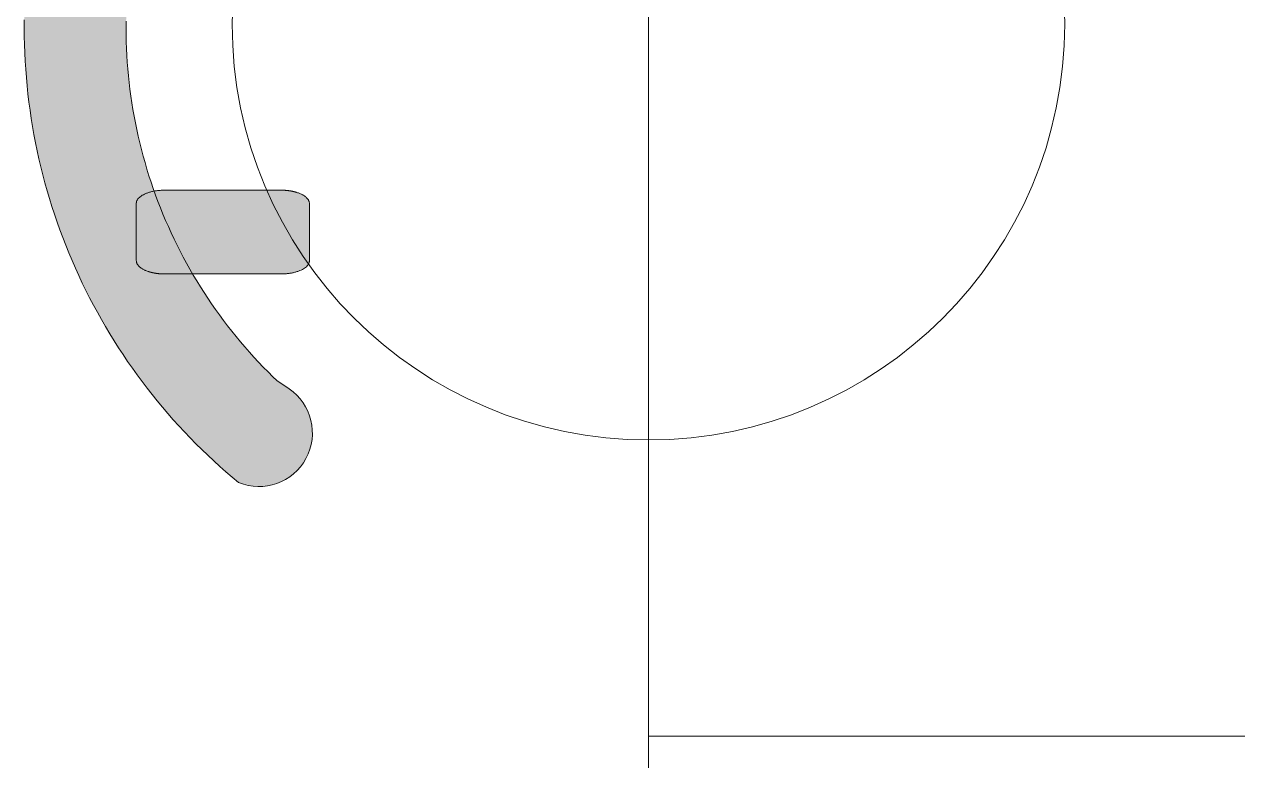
# Model space of a CAD drawing. Header units: metres. Extents: x 512 to 829, y -209 to 245.
# Drawn here: x 727.827 to 728.423, y -77.636 to -77.274 of the extents above; entities that cross this region are included whole.
import ezdxf

# ---------------------------------------------------------------- set-up
doc = ezdxf.new("R2010")
doc.units = ezdxf.units.M
doc.header["$LTSCALE"] = 0.508
doc.layers.add('None', color=7, linetype='Continuous', lineweight=5)

msp = doc.modelspace()

# ---------------------------------------------------------------- hatches: boundary and pattern name
at = {"layer": 'None', "linetype": 'Continuous', "lineweight": 0}
h = msp.add_hatch(color=253, dxfattribs=at)
edge = h.paths.add_edge_path()
edge.add_arc((727.9419054133961, -77.47534164447688), 0.02631001257013202, -28.282391944945175, 55.65827263727158, ccw=False)
edge.add_arc((727.9419085918869, -77.47533966042738), 0.02630815379662708, -112.23924688093479, -28.289477050022413, ccw=False)
edge.add_line((727.9319516158067, -77.49969079147968), (727.9288466158067, -77.49708979147968))
edge.add_line((727.9288466158067, -77.49708979147965), (727.9257776158067, -77.49444579147965))
edge.add_line((727.9257776158066, -77.49444579147973), (727.9227486158067, -77.49176079147973))
edge.add_line((727.9227486158067, -77.49176079147969), (727.9197626158067, -77.48903879147969))
edge.add_line((727.9197626158067, -77.48903879147963), (727.9168056158067, -77.48626879147963))
edge.add_line((727.9168056158067, -77.48626879147969), (727.9138886158066, -77.48345579147968))
edge.add_line((727.9138886158066, -77.48345579147974), (727.9110166158066, -77.48060879147974))
edge.add_line((727.9110166158067, -77.48060879147965), (727.9081796158067, -77.47771679147965))
edge.add_line((727.9081796158067, -77.47771679147968), (727.9053866158067, -77.47478779147968))
edge.add_line((727.9053866158067, -77.47478779147968), (727.9026386158067, -77.47182579147969))
edge.add_line((727.9026386158067, -77.47182579147966), (727.8999246158068, -77.46881679147965))
edge.add_line((727.8999246158066, -77.46881679147964), (727.8972526158067, -77.46576879147965))
edge.add_line((727.8972526158067, -77.46576879147972), (727.8946296158067, -77.46269279147972))
edge.add_line((727.8946296158067, -77.46269279147964), (727.8920476158067, -77.45957579147964))
edge.add_line((727.8920476158066, -77.45957579147966), (727.8895066158067, -77.45642079147967))
edge.add_line((727.8895066158067, -77.45642079147967), (727.8870096158067, -77.45322879147966))
edge.add_line((727.8870096158066, -77.45322879147966), (727.8845646158067, -77.45001179147967))
edge.add_line((727.8845646158067, -77.45001179147971), (727.8821586158067, -77.44675479147969))
edge.add_line((727.8821586158067, -77.44675479147963), (727.8797976158068, -77.44346079147964))
edge.add_line((727.8797976158066, -77.44346079147965), (727.8774826158067, -77.44013579147966))
edge.add_line((727.8774826158067, -77.44013579147975), (727.8752176158067, -77.43677979147975))
edge.add_line((727.8752176158067, -77.4367797914797), (727.8730006158067, -77.4333967914797))
edge.add_line((727.8730006158066, -77.43339679147971), (727.8708296158067, -77.42998079147972))
edge.add_line((727.8708296158067, -77.4299807914797), (727.8687086158067, -77.42653979147968))
edge.add_line((727.8687086158067, -77.42653979147974), (727.8666296158067, -77.42305679147975))
edge.add_line((727.8666296158067, -77.42305679147967), (727.8646056158067, -77.41955479147965))
edge.add_line((727.8646056158067, -77.41955479147964), (727.8626266158067, -77.41602079147964))
edge.add_line((727.8626266158067, -77.4160207914797), (727.8606976158067, -77.4124547914797))
edge.add_line((727.8606976158067, -77.41245479147972), (727.8588236158066, -77.40887479147972))
edge.add_line((727.8588236158067, -77.40887479147966), (727.8569986158068, -77.40526679147965))
edge.add_line((727.8569986158067, -77.40526679147968), (727.8552196158066, -77.40162479147969))
edge.add_line((727.8552196158066, -77.40162479147966), (727.8534936158067, -77.39795979147965))
edge.add_line((727.8534936158067, -77.3979597914797), (727.8518196158067, -77.39427579147971))
edge.add_line((727.8518196158067, -77.39427579147969), (727.8501996158067, -77.39056979147968))
edge.add_line((727.8501996158067, -77.39056979147972), (727.8486296158067, -77.38684179147972))
edge.add_line((727.8486296158067, -77.3868417914797), (727.8471076158066, -77.3830797914797))
edge.add_line((727.8471076158066, -77.38307979147964), (727.8456426158067, -77.37930479147963))
edge.add_line((727.8456426158067, -77.37930479147974), (727.8442316158067, -77.37551579147973))
edge.add_line((727.8442316158066, -77.37551579147964), (727.8428706158066, -77.37169879147964))
edge.add_line((727.8428706158066, -77.37169879147973), (727.8415636158066, -77.36786479147972))
edge.add_line((727.8415636158066, -77.36786479147963), (727.8403146158066, -77.36402179147964))
edge.add_line((727.8403146158066, -77.36402179147967), (727.8391136158066, -77.36015079147967))
edge.add_line((727.8391136158067, -77.36015079147967), (727.8379706158067, -77.35626679147967))
edge.add_line((727.8379706158066, -77.3562667914797), (727.8368806158066, -77.3523707914797))
edge.add_line((727.8368806158066, -77.35237079147964), (727.8358446158066, -77.34845179147963))
edge.add_line((727.8358446158066, -77.34845179147965), (727.8348656158066, -77.34453079147966))
edge.add_line((727.8348656158066, -77.34453079147966), (727.8339406158066, -77.34059179147964))
edge.add_line((727.8339406158067, -77.34059179147971), (727.8330686158067, -77.33663279147973))
edge.add_line((727.8330686158067, -77.3366327914797), (727.8322556158067, -77.33267379147969))
edge.add_line((727.8322556158067, -77.33267379147969), (727.8314956158067, -77.32869779147968))
edge.add_line((727.8314956158067, -77.32869779147973), (727.8307906158067, -77.32470379147973))
edge.add_line((727.8307906158067, -77.32470379147969), (727.8301436158067, -77.3207117914797))
edge.add_line((727.8301436158067, -77.32071179147965), (727.8295506158067, -77.31670479147965))
edge.add_line((727.8295506158066, -77.31670479147965), (727.8290156158066, -77.31269479147964))
edge.add_line((727.8290156158067, -77.31269479147966), (727.8285346158067, -77.30867079147967))
edge.add_line((727.8285346158067, -77.3086707914797), (727.8281116158067, -77.3046417914797))
edge.add_line((727.8281116158066, -77.30464179147964), (727.8277436158066, -77.30061279147964))
edge.add_line((727.8277436158066, -77.3006127914797), (727.8274336158066, -77.2965797914797))
edge.add_line((727.8274336158066, -77.29657979147964), (727.8271786158066, -77.29253479147962))
edge.add_line((727.8271786158067, -77.29253479147974), (727.8269816158067, -77.28848779147975))
edge.add_line((727.8269816158066, -77.28848779147972), (727.8268406158066, -77.28445379147972))
edge.add_line((727.8268406158066, -77.28445379147968), (727.8267546158066, -77.28040379147967))
edge.add_line((727.8267546158066, -77.28040379147967), (727.8267266158066, -77.27635279147968))
edge.add_line((727.8267266158067, -77.27635279147967), (727.8267546158067, -77.27230179147966))
edge.add_line((727.8267546158066, -77.27230179147966), (727.8268406158066, -77.26825279147965))
edge.add_line((727.8268406158066, -77.26825279147965), (727.8269816158066, -77.26421779147965))
edge.add_line((727.8269816158066, -77.26421779147972), (727.8271786158066, -77.26017079147974))
edge.add_line((727.8271786158067, -77.26017079147971), (727.8274336158067, -77.25612779147971))
edge.add_line((727.8274336158066, -77.25612779147968), (727.8277436158066, -77.25209279147968))
edge.add_line((727.8277436158066, -77.25209279147964), (727.8281116158066, -77.24806379147964))
edge.add_line((727.8281116158066, -77.2480637914797), (727.8285346158066, -77.24403779147968))
edge.add_line((727.8285346158067, -77.24403779147963), (727.8290146158067, -77.24001179147963))
edge.add_line((727.8290146158067, -77.24001179147967), (727.8295516158067, -77.23599779147968))
edge.add_line((727.8295516158066, -77.23599779147969), (727.8301426158066, -77.23200279147969))
edge.add_line((727.8301426158067, -77.23200279147966), (727.8307896158067, -77.22800579147967))
edge.add_line((727.8307896158067, -77.22800579147975), (727.8314956158067, -77.22400879147975))
edge.add_line((727.8314956158067, -77.22400879147972), (727.8322556158067, -77.22003179147973))
edge.add_line((727.8322556158067, -77.22003179147964), (727.8330696158067, -77.21607179147964))
edge.add_line((727.8330696158067, -77.21607179147964), (727.8339386158067, -77.21212279147964))
edge.add_line((727.8339386158067, -77.21212279147971), (727.8348646158066, -77.2081747914797))
edge.add_line((727.8348646158066, -77.20817479147968), (727.8358466158066, -77.20424579147968))
edge.add_line((727.8358466158066, -77.2042457914797), (727.8368806158066, -77.2003357914797))
edge.add_line((727.8368806158066, -77.20033579147969), (727.8379706158066, -77.19643979147969))
edge.add_line((727.8379706158066, -77.19643979147963), (727.8391136158066, -77.19255579147963))
edge.add_line((727.8391136158067, -77.19255579147966), (727.8403146158067, -77.18868479147966))
edge.add_line((727.8403146158066, -77.18868479147966), (727.8415636158066, -77.18484179147967))
edge.add_line((727.8415636158066, -77.1848417914797), (727.8428706158066, -77.18100779147969))
edge.add_line((727.8428706158066, -77.18100779147971), (727.8442296158066, -77.17719479147972))
edge.add_line((727.8442296158066, -77.17719479147968), (727.8456416158066, -77.17340179147968))
edge.add_line((727.8456416158067, -77.1734017914797), (727.8471096158067, -77.1696217914797))
edge.add_line((727.8471096158066, -77.1696217914797), (727.8486266158067, -77.1658727914797))
edge.add_line((727.8486266158067, -77.16587279147973), (727.8501946158067, -77.16214679147971))
edge.add_line((727.8501946158067, -77.1621467914797), (727.8518176158067, -77.15843479147969))
edge.add_line((727.8518176158067, -77.15843479147964), (727.8534916158067, -77.15475079147964))
edge.add_line((727.8534916158067, -77.15475079147973), (727.8552176158066, -77.15108579147972))
edge.add_line((727.8552176158066, -77.15108579147966), (727.8569976158067, -77.14744279147966))
edge.add_line((727.8569976158067, -77.14744279147965), (727.8588196158066, -77.14383879147965))
edge.add_line((727.8588196158066, -77.14383879147965), (727.8606996158067, -77.14024679147965))
edge.add_line((727.8606996158067, -77.14024679147974), (727.8626316158067, -77.13667879147974))
edge.add_line((727.8626316158067, -77.13667879147965), (727.8646056158067, -77.13315279147966))
edge.add_line((727.8646056158067, -77.13315279147969), (727.8666266158067, -77.12965679147969))
edge.add_line((727.8666266158067, -77.12965679147965), (727.8687046158067, -77.12617379147964))
edge.add_line((727.8687046158067, -77.12617379147969), (727.8708286158067, -77.12272679147969))
edge.add_line((727.8708286158067, -77.12272679147964), (727.8729996158066, -77.11931079147963))
edge.add_line((727.8729996158066, -77.11931079147973), (727.8752196158066, -77.11592279147975))
edge.add_line((727.8752196158067, -77.11592279147965), (727.8774856158067, -77.11256779147963))
edge.add_line((727.8774856158067, -77.1125677914797), (727.8797966158066, -77.1092487914797))
edge.add_line((727.8797966158066, -77.10924879147967), (727.8821536158066, -77.10595979147968))
edge.add_line((727.8821536158067, -77.10595979147968), (727.8845586158067, -77.10270279147969))
edge.add_line((727.8845586158067, -77.10270279147971), (727.8870066158066, -77.09948179147972))
edge.add_line((727.8870066158067, -77.09948179147966), (727.8895066158068, -77.09628579147966))
edge.add_line((727.8895066158067, -77.09628579147966), (727.8920436158066, -77.09313679147965))
edge.add_line((727.8920436158066, -77.09313679147965), (727.8946226158066, -77.09002279147964))
edge.add_line((727.8946226158067, -77.09002279147967), (727.8972526158067, -77.08693779147967))
edge.add_line((727.8972526158067, -77.08693779147973), (727.8999206158066, -77.08389479147972))
edge.add_line((727.8999206158066, -77.08389479147968), (727.9026316158066, -77.08088979147968))
edge.add_line((727.9026316158067, -77.08088979147965), (727.9053846158067, -77.07792179147965))
edge.add_line((727.9053846158067, -77.07792179147964), (727.9081786158067, -77.07499179147963))
edge.add_line((727.9081786158067, -77.07499179147965), (727.9110156158067, -77.07209979147964))
edge.add_line((727.9110156158067, -77.07209979147967), (727.9138876158067, -77.06925279147967))
edge.add_line((727.9138876158066, -77.0692527914797), (727.9168046158067, -77.0664397914797))
edge.add_line((727.9168046158067, -77.06643979147964), (727.9197616158067, -77.06366979147964))
edge.add_line((727.9197616158067, -77.0636697914797), (727.9227436158067, -77.0609507914797))
edge.add_line((727.9227436158067, -77.06095079147963), (727.9257756158066, -77.05826279147963))
edge.add_line((727.9257756158067, -77.0582627914797), (727.9288476158067, -77.05561679147971))
edge.add_line((727.9288476158067, -77.05561679147968), (727.9319456158067, -77.0530217914797))
edge.add_arc((727.9419029800317, -77.07737184060647), 0.02630729926821722, 28.28780275049968, 112.24092118049441, ccw=False)
edge.add_arc((727.9419027653316, -77.07737175484897), 0.02630744768850498, -55.66329737678899, 28.28741668451778, ccw=False)
edge.add_line((727.9567416158067, -77.09909479147973), (727.9507706158066, -77.10247679147972))
edge.add_line((727.9507706158067, -77.10247679147972), (727.9514846158067, -77.10246479147972))
edge.add_line((727.9514846158066, -77.10246479147963), (727.9512516158067, -77.10268279147965))
edge.add_line((727.9512516158067, -77.10268279147965), (727.9488436158067, -77.10500479147964))
edge.add_line((727.9488436158067, -77.1050047914797), (727.9464646158067, -77.1073637914797))
edge.add_line((727.9464646158067, -77.10736379147966), (727.9441196158067, -77.10975379147965))
edge.add_line((727.9441196158067, -77.10975379147965), (727.9418076158067, -77.11217779147964))
edge.add_line((727.9418076158066, -77.11217779147967), (727.9395246158066, -77.11463879147966))
edge.add_line((727.9395246158067, -77.1146387914797), (727.9372826158067, -77.11712379147971))
edge.add_line((727.9372826158067, -77.11712379147968), (727.9350776158067, -77.11963979147968))
edge.add_line((727.9350776158067, -77.1196397914797), (727.9329036158067, -77.1221897914797))
edge.add_line((727.9329036158067, -77.12218979147963), (727.9307676158068, -77.12476879147962))
edge.add_line((727.9307676158066, -77.12476879147971), (727.9286676158066, -77.12737479147971))
edge.add_line((727.9286676158067, -77.12737479147972), (727.9266036158067, -77.13001379147971))
edge.add_line((727.9266036158067, -77.13001379147966), (727.9245756158067, -77.13268179147965))
edge.add_line((727.9245756158067, -77.13268179147963), (727.9225876158067, -77.13537379147962))
edge.add_line((727.9225876158067, -77.13537379147965), (727.9206356158068, -77.13809779147965))
edge.add_line((727.9206356158066, -77.13809779147971), (727.9187216158066, -77.1408477914797))
edge.add_line((727.9187216158067, -77.1408477914797), (727.9168496158067, -77.14361879147971))
edge.add_line((727.9168496158067, -77.14361879147964), (727.9150116158066, -77.14642379147963))
edge.add_line((727.9150116158066, -77.14642379147972), (727.9132136158066, -77.14925279147971))
edge.add_line((727.9132136158066, -77.14925279147963), (727.9114596158066, -77.15209879147963))
edge.add_line((727.9114596158067, -77.15209879147972), (727.9097416158068, -77.15497879147972))
edge.add_line((727.9097416158066, -77.15497879147972), (727.9080656158067, -77.15787879147972))
edge.add_line((727.9080656158067, -77.15787879147967), (727.9064316158067, -77.16079679147968))
edge.add_line((727.9064316158067, -77.1607967914797), (727.9048356158067, -77.1637447914797))
edge.add_line((727.9048356158066, -77.16374479147964), (727.9032826158067, -77.16671179147963))
edge.add_line((727.9032826158067, -77.16671179147966), (727.9017726158066, -77.16969779147966))
edge.add_line((727.9017726158066, -77.16969779147973), (727.9002996158066, -77.17271379147974))
edge.add_line((727.9002996158067, -77.17271379147974), (727.8988716158067, -77.17574579147973))
edge.add_line((727.8988716158067, -77.1757457914797), (727.8974866158067, -77.1787937914797))
edge.add_line((727.8974866158067, -77.17879379147973), (727.8961456158066, -77.18185979147972))
edge.add_line((727.8961456158066, -77.18185979147972), (727.8948466158066, -77.18494779147973))
edge.add_line((727.8948466158067, -77.18494779147966), (727.8935906158067, -77.18805079147967))
edge.add_line((727.8935906158067, -77.18805079147967), (727.8923776158067, -77.19117479147967))
edge.add_line((727.8923776158067, -77.19117479147974), (727.8912106158067, -77.19431079147974))
edge.add_line((727.8912106158067, -77.19431079147967), (727.8900846158067, -77.19746879147966))
edge.add_line((727.8900846158067, -77.19746879147965), (727.8890046158067, -77.20063679147965))
edge.add_line((727.8890046158067, -77.20063679147972), (727.8879696158067, -77.20382079147971))
edge.add_line((727.8879696158067, -77.20382079147964), (727.8869766158067, -77.20702279147964))
edge.add_line((727.8869766158067, -77.20702279147963), (727.8860316158067, -77.21023379147962))
edge.add_line((727.8860316158067, -77.21023379147971), (727.8851276158067, -77.21346379147971))
edge.add_line((727.8851276158067, -77.21346379147974), (727.8842716158067, -77.21669979147973))
edge.add_line((727.8842716158067, -77.21669979147964), (727.8834606158067, -77.21994579147963))
edge.add_line((727.8834606158067, -77.21994579147963), (727.8826966158067, -77.22320479147965))
edge.add_line((727.8826966158067, -77.2232047914797), (727.8819756158067, -77.2264787914797))
edge.add_line((727.8819756158067, -77.22647879147974), (727.8813016158067, -77.22975879147972))
edge.add_line((727.8813016158067, -77.22975879147964), (727.8806726158067, -77.23304979147963))
edge.add_line((727.8806726158067, -77.23304979147963), (727.8800896158067, -77.23634979147963))
edge.add_line((727.8800896158067, -77.23634979147971), (727.8795546158067, -77.23965679147972))
edge.add_line((727.8795546158067, -77.23965679147966), (727.8790636158067, -77.24297179147966))
edge.add_line((727.8790636158067, -77.2429717914797), (727.8786206158067, -77.2462867914797))
edge.add_line((727.8786206158067, -77.24628679147975), (727.8782246158066, -77.24960979147976))
edge.add_line((727.8782246158066, -77.24960979147966), (727.8778736158066, -77.25295079147966))
edge.add_line((727.8778736158067, -77.25295079147975), (727.8775686158067, -77.25628179147974))
edge.add_line((727.8775686158067, -77.25628179147964), (727.8773126158067, -77.25961679147964))
edge.add_line((727.8773126158067, -77.25961679147974), (727.8771016158066, -77.26295979147974))
edge.add_line((727.8771016158066, -77.26295979147972), (727.8769396158066, -77.26630679147972))
edge.add_line((727.8769396158067, -77.26630679147968), (727.8768216158066, -77.26965679147966))
edge.add_line((727.8768216158066, -77.26965679147963), (727.8767506158066, -77.27300579147963))
edge.add_line((727.8767506158067, -77.2730057914797), (727.8767276158067, -77.27635279147971))
edge.add_line((727.8767276158067, -77.27635279147967), (727.8767506158067, -77.27969979147966))
edge.add_line((727.8767506158067, -77.27969979147974), (727.8768216158068, -77.28304979147973))
edge.add_line((727.8768216158066, -77.2830497914797), (727.8769396158067, -77.2863987914797))
edge.add_line((727.8769396158067, -77.28639879147966), (727.8771016158067, -77.28974579147966))
edge.add_line((727.8771016158066, -77.28974579147973), (727.8773126158067, -77.29309079147973))
edge.add_line((727.8773126158067, -77.2930907914797), (727.8775686158067, -77.2964227914797))
edge.add_line((727.8775686158067, -77.2964227914797), (727.8778736158067, -77.2997567914797))
edge.add_line((727.8778736158067, -77.2997567914797), (727.8782236158067, -77.30309279147968))
edge.add_line((727.8782236158066, -77.30309279147968), (727.8786216158067, -77.3064207914797))
edge.add_line((727.8786216158067, -77.3064207914797), (727.8790646158067, -77.3097387914797))
edge.add_line((727.8790646158067, -77.30973879147973), (727.8795546158067, -77.31305179147972))
edge.add_line((727.8795546158067, -77.31305179147967), (727.8800906158067, -77.31635779147966))
edge.add_line((727.8800906158067, -77.31635779147973), (727.8806726158067, -77.31965779147973))
edge.add_line((727.8806726158067, -77.3196577914797), (727.8813026158067, -77.32295079147971))
edge.add_line((727.8813026158067, -77.32295079147968), (727.8819746158067, -77.32622579147969))
edge.add_line((727.8819746158067, -77.32622579147971), (727.8826956158067, -77.32949879147972))
edge.add_line((727.8826956158067, -77.32949879147964), (727.8834616158067, -77.33275879147963))
edge.add_line((727.8834616158067, -77.3327587914797), (727.8842716158067, -77.3360057914797))
edge.add_line((727.8842716158067, -77.33600579147969), (727.8851286158067, -77.3392447914797))
edge.add_line((727.8851286158067, -77.3392447914797), (727.8860316158067, -77.34247279147971))
edge.add_line((727.8860316158067, -77.34247279147974), (727.8869766158067, -77.34568379147973))
edge.add_line((727.8869766158067, -77.3456837914797), (727.8879696158067, -77.3488857914797))
edge.add_line((727.8879696158067, -77.34888579147969), (727.8890046158067, -77.35206979147968))
edge.add_line((727.8890046158067, -77.35206979147972), (727.8900836158067, -77.35523479147973))
edge.add_line((727.8900836158067, -77.35523479147969), (727.8912096158067, -77.35839379147968))
edge.add_line((727.8912096158067, -77.35839379147967), (727.8923796158067, -77.36153479147966))
edge.add_line((727.8923796158067, -77.3615347914797), (727.8935916158067, -77.36465779147971))
edge.add_line((727.8935916158067, -77.36465779147966), (727.8948476158067, -77.36776179147967))
edge.add_line((727.8948476158067, -77.36776179147967), (727.8961486158067, -77.37085279147966))
edge.add_line((727.8961486158066, -77.3708527914797), (727.8974896158066, -77.3739187914797))
edge.add_line((727.8974896158066, -77.3739187914797), (727.8988736158067, -77.37696479147971))
edge.add_line((727.8988736158067, -77.37696479147974), (727.9003026158067, -77.37999979147975))
edge.add_line((727.9003026158067, -77.37999979147969), (727.9017726158067, -77.38300879147968))
edge.add_line((727.9017726158066, -77.38300879147971), (727.9032836158067, -77.38599579147971))
edge.add_line((727.9032836158067, -77.38599579147967), (727.9048376158066, -77.38896479147967))
edge.add_line((727.9048376158066, -77.38896479147968), (727.9064306158066, -77.39190979147968))
edge.add_line((727.9064306158067, -77.39190979147963), (727.9080656158067, -77.39482879147964))
edge.add_line((727.9080656158067, -77.39482879147965), (727.9097436158066, -77.39773279147965))
edge.add_line((727.9097436158066, -77.39773279147971), (727.9114596158066, -77.40060679147973))
edge.add_line((727.9114596158067, -77.40060679147973), (727.9132126158067, -77.40345179147971))
edge.add_line((727.9132126158066, -77.40345179147971), (727.9150116158066, -77.40628279147973))
edge.add_line((727.9150116158066, -77.40628279147973), (727.9168516158066, -77.40908979147973))
edge.add_line((727.9168516158066, -77.40908979147969), (727.9187236158066, -77.41186379147969))
edge.add_line((727.9187236158067, -77.41186379147973), (727.9206356158068, -77.41461079147973))
edge.add_line((727.9206356158066, -77.41461079147973), (727.9225886158066, -77.41733479147972))
edge.add_line((727.9225886158067, -77.41733479147968), (727.9245786158067, -77.42002879147968))
edge.add_line((727.9245786158067, -77.4200287914797), (727.9266066158067, -77.4226967914797))
edge.add_line((727.9266066158067, -77.42269679147967), (727.9286696158067, -77.42533479147966))
edge.add_line((727.9286696158067, -77.42533479147971), (727.9307726158067, -77.42794479147972))
edge.add_line((727.9307726158066, -77.42794479147972), (727.9329066158066, -77.43052179147972))
edge.add_line((727.9329066158067, -77.43052179147969), (727.9350766158067, -77.43306579147969))
edge.add_line((727.9350766158067, -77.43306579147963), (727.9372896158067, -77.43559079147964))
edge.add_line((727.9372896158067, -77.43559079147974), (727.9395316158067, -77.43807679147973))
edge.add_line((727.9395316158067, -77.43807679147972), (727.9418086158067, -77.44053079147973))
edge.add_line((727.9418086158066, -77.44053079147966), (727.9441206158066, -77.44295479147965))
edge.add_line((727.9441206158067, -77.44295479147968), (727.9464656158067, -77.44534479147967))
edge.add_line((727.9464656158067, -77.44534479147967), (727.9488446158067, -77.44770379147967))
edge.add_line((727.9488446158067, -77.44770379147974), (727.9507996158067, -77.44958879147973))
edge.add_line((727.9507996158067, -77.44958879147964), (727.9567476158066, -77.45361779147964))
edge.add_line((727.9567476158066, -77.4536177914797), (727.9567476158066, -77.4536177914797))
for color, points in [(9, [(727.9311506158067, -77.48902079147967), (727.9296623345567, -77.48716043991715), (727.9281974908067, -77.48532938522965), (727.9267560845567, -77.48352762741717), (727.9253381158067, -77.48175516647973), (727.9239435845567, -77.4800120024172), (727.9225724908067, -77.47829813522969), (727.9212248345567, -77.47661356491722), (727.9199006158067, -77.47495829147965), (727.9185998345566, -77.47333231491723), (727.9173224908067, -77.47173563522972), (727.9160685845567, -77.47016825241724), (727.9148381158067, -77.46863016647967), (727.9136310845566, -77.46712137741724), (727.9124474908067, -77.46564188522973), (727.9112873345567, -77.46419168991724), (727.9101506158067, -77.46277079147967), (727.9090373345567, -77.46137918991724), (727.9079474908067, -77.46001688522972), (727.9068810845566, -77.45868387741723), (727.9058381158067, -77.45738016647965), (727.9048185845567, -77.45610575241722), (727.9038224908066, -77.45486063522969), (727.9028498345567, -77.4536448149172), (727.9019006158067, -77.45245829147973), (727.9009748345567, -77.45130106491717), (727.9000724908067, -77.45017313522965), (727.8991935845567, -77.44907450241715), (727.8983381158067, -77.44800516647967), (727.8975060845567, -77.44696512741723), (727.8966974908067, -77.4459543852297), (727.8959123345567, -77.44497293991719), (727.8951506158066, -77.44402079147972), (727.8944123345567, -77.44309793991715), (727.8936974908066, -77.44220438522973), (727.8930060845566, -77.44134012741722), (727.8923381158066, -77.44050516647974), (727.8916935845567, -77.43969950241717), (727.8910724908067, -77.43892313522974), (727.8904748345567, -77.43817606491723), (727.8899006158067, -77.43745829147974), (727.8893498345567, -77.43676981491717), (727.8888224908067, -77.43611063522974), (727.8883185845567, -77.43548075241722), (727.8878381158066, -77.43488016647973), (727.8873810845566, -77.43430887741715), (727.8869474908067, -77.43376688522972), (727.8865373345567, -77.43325418991719), (727.8861506158066, -77.4327707914797), (727.8857873345567, -77.43231668991723), (727.8854474908067, -77.43189188522967), (727.8851310845566, -77.43149637741715), (727.8848381158067, -77.43113016647965), (727.8845685845566, -77.43079325241717), (727.8843224908067, -77.43048563522973), (727.8840998345567, -77.4302073149172), (727.8839006158066, -77.42995829147969), (727.8837248345567, -77.42973856491722), (727.8835724908067, -77.42954813522965), (727.8834435845566, -77.42938700241723), (727.8833381158067, -77.42925516647972), (727.8832560845567, -77.42915262741724), (727.8831974908067, -77.42907938522967), (727.8831623345567, -77.42903543991724), (727.8831506158067, -77.42902079147973), (727.8831457329942, -77.42900882858908), (727.8831310845567, -77.42897293991723), (727.8831066704942, -77.42891312546408), (727.8830724908066, -77.42882938522973), (727.8830285454942, -77.42872171921408), (727.8829748345566, -77.42859012741724), (727.8829113579942, -77.42843460983909), (727.8828381158066, -77.42825516647974), (727.8827551079942, -77.4280517973391), (727.8826623345567, -77.42782450241714), (727.8825597954942, -77.4275732817141), (727.8824474908067, -77.42729813522965), (727.8823254204942, -77.42699906296411), (727.8821935845567, -77.42667606491716), (727.8820519829942, -77.42632914108901), (727.8819006158067, -77.42595829147967), (727.8817394829941, -77.42556351608903), (727.8815685845567, -77.42514481491719), (727.8813879204941, -77.42470218796404), (727.8811974908067, -77.4242356352297), (727.8809972954941, -77.42374515671406), (727.8807873345567, -77.42323075241723), (727.8805676079942, -77.42269242233908), (727.8803381158067, -77.42213016647963), (727.8800988579942, -77.4215439848391), (727.8798498345567, -77.42093387741716), (727.8795910454942, -77.42029984421401), (727.8793224908067, -77.41964188522968), (727.8790441704941, -77.41896000046404), (727.8787560845567, -77.4182541899172), (727.8784582329941, -77.41752445358907), (727.8781506158067, -77.41677079147973), (727.8778332329941, -77.4159932035891), (727.8775060845567, -77.41519168991715), (727.8771691704942, -77.41436625046401), (727.8768224908067, -77.41351688522968), (727.8764660454942, -77.41264359421405), (727.8760998345567, -77.41174637741722), (727.8757238579942, -77.41082523483908), (727.8753381158067, -77.40988016647964), (727.8749426079942, -77.40891117233912), (727.8745373345566, -77.40791825241718), (727.8741222954942, -77.40690140671404), (727.8736974908066, -77.40586063522971), (727.8732629204942, -77.40479593796408), (727.8728185845566, -77.40370731491714), (727.8723644829942, -77.40259476608901), (727.8719006158067, -77.40145829147968), (727.8714269829942, -77.40029789108905), (727.8709435845567, -77.39911356491723), (727.8704504204942, -77.3979053129641), (727.8699474908067, -77.39667313522966), (727.8694347954942, -77.39541703171403), (727.8689123345566, -77.39413700241721), (727.8683801079942, -77.39283304733908), (727.8678381158066, -77.39150516647965), (727.8672863579942, -77.39015335983902), (727.8667248345566, -77.3887776274172), (727.8661535454942, -77.38737796921407), (727.8655724908067, -77.38595438522964), (727.8649816704942, -77.38450687546401), (727.8643810845567, -77.3830354399172), (727.8637707329942, -77.38154007858907), (727.8631506158067, -77.38002079147964), (727.8625284971544, -77.37849433652366), (727.8619121411973, -77.37697747165544), (727.8613015479356, -77.3754701968752), (727.8606967173691, -77.37397251218283), (727.8600976494981, -77.37248441757833), (727.8595043443223, -77.37100591306171), (727.8589168018418, -77.36953699863295), (727.8583350220567, -77.36807767429218), (727.8577590049669, -77.36662794003928), (727.8571887505723, -77.36518779587425), (727.8566242588731, -77.36375724179709), (727.8560655298692, -77.3623362778078), (727.8555125635606, -77.3609249039065), (727.8549653599473, -77.35952312009294), (727.8544239190294, -77.35813092636738), (727.8538882408067, -77.35674832272969), (727.8533583252794, -77.35537530917986), (727.8528341724473, -77.35401188571802), (727.8523157823106, -77.35265805234394), (727.8518031548692, -77.35131380905784), (727.8512962901231, -77.34997915585961), (727.8507951880723, -77.34865409274926), (727.8502998487169, -77.34733861972677), (727.8498102720566, -77.34603273679215), (727.8493264580918, -77.34473644394552), (727.8488484068223, -77.34344974118676), (727.8483761182481, -77.34217262851587), (727.8479095923692, -77.34090510593285), (727.8474488291856, -77.3396471734377), (727.8469938286974, -77.33839883103042), (727.8465445909044, -77.33716007871112), (727.8461011158067, -77.3359309164797), (727.8456634034044, -77.33471134433614), (727.8452314536974, -77.33350136228046), (727.8448052666856, -77.33230097031264), (727.8443848423692, -77.33111016843282), (727.8439701807481, -77.32992895664086), (727.8435612818223, -77.32875733493677), (727.8431581455918, -77.32759530332055), (727.8427607720566, -77.3264428617922), (727.8423691612169, -77.32530001035173), (727.8419833130723, -77.32416674899923), (727.8416032276231, -77.32304307773461), (727.8412289048692, -77.32192899655786), (727.8408603448106, -77.32082450546898), (727.8404975474473, -77.31972960446797), (727.8401405127794, -77.31864429355494), (727.8397892408067, -77.31756857272967), (727.8394437315293, -77.31650244199238), (727.8391039849473, -77.31544590134297), (727.8387700010605, -77.31439895078142), (727.8384417798692, -77.31336159030786), (727.8381193213731, -77.31233381992206), (727.8378026255723, -77.31131563962424), (727.8374916924669, -77.31030704941429), (727.8371865220566, -77.30930804929221), (727.8368871143418, -77.308318639258), (727.8365934693223, -77.30733881931167), (727.836305586998, -77.30636858945331), (727.8360234673692, -77.30540794968283), (727.8357471104356, -77.30445690000022), (727.8354765161973, -77.30351544040548), (727.8352116846544, -77.3025835708986), (727.8349526158066, -77.30166129147972), (727.8347028870469, -77.30075197568374), (727.8344660757676, -77.29985899704604), (727.8342421819688, -77.29898235556664), (727.8340312056504, -77.29812205124529), (727.8338331468126, -77.29727808408222), (727.8336480054551, -77.29645045407733), (727.8334757815782, -77.29563916123072), (727.8333164751816, -77.29484420554218), (727.8331700862657, -77.29406558701191), (727.8330366148301, -77.29330330563982), (727.832916060875, -77.29255736142602), (727.8328084244005, -77.29182775437027), (727.8327137054063, -77.29111448447281), (727.8326319038927, -77.29041755173364), (727.8325630198594, -77.28973695615252), (727.8325070533067, -77.2890726977297), (727.8324640042345, -77.28842477646504), (727.8324338726426, -77.28779319235855), (727.8324166585313, -77.28717794541035), (727.8324123619004, -77.28657903562032), (727.83242098275, -77.28599646298846), (727.8324425210801, -77.2854302275149), (727.8324769768907, -77.28488032919938), (727.8325243501816, -77.28434676804216), (727.8325846409532, -77.28382954404321), (727.8326578492051, -77.28332865720233), (727.8327439749376, -77.28284410751974), (727.8328430181505, -77.28237589499531), (727.8329549788438, -77.28192401962906), (727.8330798570177, -77.28148848142109), (727.8332176526719, -77.2810692803713), (727.8333683658067, -77.28066641647968), (727.8335319964219, -77.28027988974634), (727.8337085445177, -77.27990970017106), (727.8338980100938, -77.27955584775407), (727.8341003931504, -77.27921833249536), (727.8343156936876, -77.27889715439471), (727.8345439117052, -77.27859231345235), (727.8347850472031, -77.27830380966816), (727.8350391001817, -77.27803164304214), (727.8353060706406, -77.27777581357441), (727.8355859585802, -77.27753632126485), (727.8358787640001, -77.27731316611346), (727.8361844869004, -77.27710634812036), (727.8365031272813, -77.27691586728531), (727.8368346851427, -77.27674172360855), (727.8371791604844, -77.27658391709008), (727.8375365533067, -77.27644244772966), (727.8379068636094, -77.27631731552754), (727.8382900913927, -77.27620852048358), (727.8386862366563, -77.27611606259791), (727.8390952994005, -77.2760399418703), (727.839517279625, -77.27598015830097), (727.8399521773301, -77.27593671188981), (727.8403999925157, -77.27590960263694), (727.8408607251816, -77.27589883054225), (727.8413343753282, -77.27590439560572), (727.8418209429551, -77.27592629782737), (727.8423204280625, -77.27596453720719), (727.8428328306504, -77.27601911374529), (727.8433581507188, -77.27609002744157), (727.8438963882676, -77.27617727829613), (727.844447543297, -77.27628086630875), (727.8450116158067, -77.27640079147966), (727.8455776897813, -77.27653291110857), (727.8461348492051, -77.27667308249534), (727.8466830940781, -77.27682130563983), (727.8472224244005, -77.27697758054217), (727.8477528401719, -77.27714190720235), (727.8482743413927, -77.27731428562026), (727.8487869280625, -77.27749471579614), (727.8492906001817, -77.27768319772974), (727.8497853577501, -77.27787973142108), (727.8502712007676, -77.27808431687026), (727.8507481292344, -77.2782969540774), (727.8512161431504, -77.27851764304216), (727.8516752425156, -77.27874638376488), (727.8521254273301, -77.27898317624533), (727.8525666975938, -77.27922802048363), (727.8529990533067, -77.27948091647966), (727.8534224944688, -77.27974186423364), (727.8538370210802, -77.28001086374536), (727.8542426331406, -77.28028791501481), (727.8546393306505, -77.28057301804222), (727.8550271136094, -77.28086617282736), (727.8554059820176, -77.28116737937034), (727.855775935875, -77.28147663767106), (727.8561369751817, -77.28179394772974), (727.8564890999376, -77.28211930954615), (727.8568323101426, -77.28245272312029), (727.8571666057969, -77.28279418845239), (727.8574919869004, -77.28314370554222), (727.8578084534531, -77.28350127438989), (727.8581160054551, -77.2838668949953), (727.8584146429063, -77.28424056735855), (727.8587043658067, -77.28462229147965), (727.8589851741563, -77.2850120673586), (727.8592570679551, -77.28540989499527), (727.8595200472032, -77.2858157743899), (727.8597741119004, -77.28622970554215), (727.8600192620469, -77.28665168845237), (727.8602554976426, -77.28708172312031), (727.8604828186875, -77.2875198095461), (727.8607012251816, -77.28796594772973), (727.8609107171251, -77.2884201376711), (727.8611112945176, -77.2888823793703), (727.8613029573594, -77.28935267282736), (727.8614857056505, -77.28983101804215), (727.8616595393906, -77.2903174150149), (727.8618244585801, -77.29081186374526), (727.8619804632187, -77.29131436423359), (727.8621275533067, -77.29182491647964), (727.8622657288438, -77.29234352048354), (727.8623949898301, -77.29287017624529), (727.8625153362657, -77.29340488376488), (727.8626267681504, -77.2939476430422), (727.8627292854844, -77.29449845407737), (727.8628228882676, -77.29505731687027), (727.8629075765, -77.29562423142113), (727.8629833501817, -77.29619919772972), (727.8630502093125, -77.29678221579604), (727.8631081538927, -77.29737328562032), (727.8631571839219, -77.29797240720234), (727.8631972994004, -77.2985795805422), (727.8632285003282, -77.2991948056399), (727.8632507867051, -77.29981808249534), (727.8632641585313, -77.30044941110862), (727.8632686158066, -77.30108879147974), (727.8826956158067, -77.37302079147969), (727.9030536158067, -77.41627079147963), (727.9444766158067, -77.45769479147964), (727.9448632364122, -77.45809228269059), (727.9452309732286, -77.45849269382347), (727.9455798262559, -77.45889602487807), (727.9459097954942, -77.45930227585472), (727.9462208809434, -77.45971144675309), (727.9465130826036, -77.4601235375734), (727.9467864004746, -77.46053854831564), (727.9470408345567, -77.46095647897971), (727.9472763848496, -77.46137732956561), (727.9474930513536, -77.46180110007344), (727.9476908340685, -77.4622277905031), (727.9478697329941, -77.46265740085471), (727.9480297481309, -77.46308993112814), (727.9481708794785, -77.4635253813234), (727.9482931270371, -77.46396375144059), (727.9483964908067, -77.46440504147972), (727.9484809707872, -77.46484925144068), (727.9485465669785, -77.46529638132347), (727.9485932793809, -77.46574643112808), (727.9486211079942, -77.46619940085475), (727.9486300528184, -77.46665529050313), (727.9486201138535, -77.46711410007345), (727.9485912910997, -77.46757582956559), (727.9485435845567, -77.46804047897967), (727.9484769942246, -77.46850804831558), (727.9483915201035, -77.46897853757343), (727.9482871621934, -77.46945194675311), (727.9481639204942, -77.46992827585473), (727.9480217950058, -77.47040752487817), (727.9478607857286, -77.47088969382344), (727.9476808926621, -77.47137478269065), (727.9474821158067, -77.47186279147968), (727.9472644551622, -77.47235372019065), (727.9470279107286, -77.47284756882345), (727.9467724825059, -77.47334433737808), (727.9464981704941, -77.47384402585465), (727.9462049746934, -77.47434663425315), (727.9458928951035, -77.47485216257348), (727.9455619317247, -77.47536061081564), (727.9452120845567, -77.47587197897974), (727.9448433535997, -77.47638626706566), (727.9444557388535, -77.47690347507341), (727.9440492403183, -77.4774236030031), (727.9436238579942, -77.47794665085473), (727.943179591881, -77.47847261862807), (727.9427164419785, -77.47900150632347), (727.9422344082872, -77.47953331394058), (727.9417334908067, -77.48006804147974), (727.9412136895371, -77.48060568894061), (727.9406750044785, -77.48114625632343), (727.9401174356309, -77.48168974362818), (727.9395409829942, -77.48223615085465), (727.9389456465684, -77.48278547800317), (727.9383314263536, -77.4833377250734), (727.9376983223497, -77.48389289206568), (727.9370463345567, -77.48445097897968), (727.9363754629746, -77.48501198581562), (727.9356857076035, -77.4855759125735), (727.9349770684435, -77.48614275925308), (727.9342495454941, -77.48671252585473), (727.9335031387559, -77.48728521237808), (727.9327378482285, -77.48786081882349), (727.9319536739122, -77.48843934519061)]), (8, [(727.8957465907846, -77.39717426136485), (727.8954030135853, -77.39717230368638), (727.895059643344, -77.39716643183021), (727.8947166868942, -77.39715664933328), (727.89437435082, -77.3971429620882), (727.8940328413319, -77.39712537833975), (727.8936923641422, -77.3971039086797), (727.893353124342, -77.39707856604036), (727.8930153262763, -77.39704936568751), (727.8926791734224, -77.39701632521007), (727.8923448682659, -77.39697946451065), (727.89201261218, -77.3969388057925), (727.891682605303, -77.39689437354718), (727.891355046419, -77.39684619453874), (727.8910301328372, -77.39679429778857), (727.8907080602731, -77.39673871455727), (727.8903890227315, -77.39667947832618), (727.8900732123885, -77.39661662477693), (727.8897608194766, -77.39655019177019), (727.8894520321694, -77.3964802193226), (727.889147036469, -77.3964067495831), (727.8888460160933, -77.39632982680712), (727.8885491523658, -77.3962494973299), (727.8882566241061, -77.39616580953896), (727.8879686075223, -77.39607881384484), (727.8876852761048, -77.39598856265036), (727.8874068005217, -77.39589511031954), (727.8871333485165, -77.39579851314443), (727.8868650848063, -77.39569882931175), (727.8866021709832, -77.39559611886716), (727.8863447654168, -77.3954904436797), (727.8860930231583, -77.39538186740401), (727.885847095848, -77.39527045544264), (727.8856071316233, -77.39515627490562), (727.8853732750297, -77.39503939457143), (727.8851456669336, -77.39491988484406), (727.8849244444375, -77.39479781771195), (727.8847097407978, -77.39467326670365), (727.8845016853438, -77.39454630684406), (727.8843004034005, -77.39441701460908), (727.8841060162124, -77.39428546787951), (727.8839186408711, -77.39415174589419), (727.8837383902446, -77.39401592920217), (727.8835653729091, -77.39387809961443), (727.8833996930837, -77.3937383401543), (727.8832414505679, -77.39359673500769), (727.8830907406809, -77.39345336947213), (727.8829476542047, -77.39330832990595), (727.8828122773294, -77.39316170367522), (727.882684691601, -77.39301357910233), (727.882564973872, -77.3928640454119), (727.8824531962563, -77.39271319267743), (727.8823494260844, -77.39256111176701), (727.8822537258635, -77.39240789428845), (727.8821661532398, -77.39225363253422), (727.8820867609641, -77.3920984194259), (727.882015596859, -77.39194234845797), (727.8819527037912, -77.39178551364182), (727.8818981196451, -77.39162800944882), (727.8818518773003, -77.39146993075371), (727.8818140046112, -77.39131137277707), (727.8817845243912, -77.39115243102833), (727.8817634543977, -77.39099320124797), (727.8817508073229, -77.39083377935026), (727.8817465907846, -77.3906742613649), (727.8817465907846, -77.36249626136487), (727.8817508073229, -77.3623367433795), (727.8817634543977, -77.3621773214818), (727.8817845243912, -77.36201809170143), (727.8818140046112, -77.36185914995269), (727.8818518773003, -77.36170059197605), (727.8818981196451, -77.36154251328094), (727.8819527037912, -77.36138500908794), (727.882015596859, -77.36122817427179), (727.8820867609641, -77.36107210330385), (727.8821661532398, -77.36091689019554), (727.8822537258635, -77.36076262844131), (727.8823494260844, -77.36060941096275), (727.8824531962563, -77.36045733005233), (727.882564973872, -77.36030647731786), (727.882684691601, -77.36015694362743), (727.8828122773294, -77.36000881905454), (727.8829476542047, -77.35986219282381), (727.8830907406809, -77.35971715325763), (727.8832414505679, -77.35957378772207), (727.8833996930837, -77.35943218257546), (727.8835653729091, -77.35929242311533), (727.8837383902446, -77.35915459352759), (727.8839186408711, -77.35901877683557), (727.8841060162124, -77.35888505485025), (727.8843004034005, -77.35875350812069), (727.8845016853438, -77.3586242158857), (727.8847097407978, -77.35849725602611), (727.8849244444375, -77.35837270501781), (727.8851456669336, -77.3582506378857), (727.8853732750297, -77.35813112815833), (727.8856071316233, -77.35801424782414), (727.885847095848, -77.35790006728712), (727.8860930231583, -77.35778865532575), (727.8863447654168, -77.35768007905006), (727.8866021709832, -77.3575744038626), (727.8868650848063, -77.357471693418), (727.8871333485165, -77.35737200958533), (727.8874068005217, -77.35727541241022), (727.8876852761048, -77.3571819600794), (727.8879686075223, -77.35709170888492), (727.8882566241061, -77.3570047131908), (727.8885491523658, -77.35692102539986), (727.8888460160933, -77.35684069592264), (727.889147036469, -77.35676377314667), (727.8894520321694, -77.35669030340716), (727.8897608194766, -77.35662033095957), (727.8900732123885, -77.35655389795284), (727.8903890227315, -77.35649104440358), (727.8907080602731, -77.35643180817249), (727.8910301328372, -77.35637622494119), (727.891355046419, -77.35632432819102), (727.891682605303, -77.35627614918258), (727.89201261218, -77.35623171693726), (727.8923448682659, -77.35619105821911), (727.8926791734224, -77.35615419751969), (727.8930153262763, -77.35612115704225), (727.893353124342, -77.3560919566894), (727.8936923641422, -77.35606661405006), (727.8940328413319, -77.35604514439001), (727.89437435082, -77.35602756064156), (727.8947166868942, -77.35601387339648), (727.895059643344, -77.35600409089955), (727.8954030135853, -77.35599821904339), (727.8957465907846, -77.35599626136491), (727.9527405907846, -77.35599626136491), (727.9530841679839, -77.35599821904339), (727.9534275382252, -77.35600409089955), (727.953770494675, -77.35601387339648), (727.9541128307492, -77.35602756064156), (727.9544543402374, -77.35604514439001), (727.954794817427, -77.35606661405006), (727.9551340572273, -77.3560919566894), (727.9554718552928, -77.35612115704225), (727.9558080081468, -77.35615419751969), (727.9561423133032, -77.35619105821911), (727.9564745693892, -77.35623171693726), (727.9568045762662, -77.35627614918258), (727.9571321351502, -77.35632432819102), (727.9574570487321, -77.35637622494119), (727.9577791212961, -77.35643180817249), (727.9580981588377, -77.35649104440358), (727.9584139691807, -77.35655389795284), (727.9587263620926, -77.35662033095957), (727.9590351493998, -77.35669030340716), (727.9593401451002, -77.35676377314667), (727.9596411654758, -77.35684069592264), (727.9599380292033, -77.35692102539986), (727.960230557463, -77.3570047131908), (727.9605185740469, -77.35709170888492), (727.9608019054645, -77.3571819600794), (727.9610803810475, -77.35727541241022), (727.9613538330527, -77.35737200958533), (727.9616220967629, -77.357471693418), (727.961885010586, -77.3575744038626), (727.9621424161525, -77.35768007905006), (727.9623941584109, -77.35778865532575), (727.9626400857212, -77.35790006728712), (727.962880049946, -77.35801424782414), (727.9631139065395, -77.35813112815833), (727.9633415146357, -77.3582506378857), (727.9635627371317, -77.35837270501781), (727.9637774407714, -77.35849725602611), (727.9639854962253, -77.3586242158857), (727.9641867781687, -77.35875350812069), (727.9643811653568, -77.35888505485025), (727.9645685406981, -77.35901877683557), (727.9647487913246, -77.35915459352759), (727.9649218086602, -77.35929242311533), (727.9650874884854, -77.35943218257546), (727.9652457310013, -77.35957378772207), (727.9653964408883, -77.35971715325763), (727.9655395273644, -77.35986219282381), (727.9656749042398, -77.36000881905454), (727.9658024899683, -77.36015694362743), (727.9659222076972, -77.36030647731786), (727.966033985313, -77.36045733005233), (727.9661377554849, -77.36060941096275), (727.9662334557057, -77.36076262844131), (727.9663210283293, -77.36091689019554), (727.9664004206052, -77.36107210330385), (727.9664715847102, -77.36122817427179), (727.966534477778, -77.36138500908794), (727.9665890619241, -77.36154251328094), (727.966635304269, -77.36170059197605), (727.966673176958, -77.36185914995269), (727.9667026571781, -77.36201809170143), (727.9667237271715, -77.3621773214818), (727.9667363742464, -77.3623367433795), (727.9667405907846, -77.36249626136487), (727.9667405907846, -77.3906742613649), (727.9667363742464, -77.39083377935026), (727.9667237271715, -77.39099320124797), (727.9667026571781, -77.39115243102833), (727.966673176958, -77.39131137277707), (727.966635304269, -77.39146993075371), (727.9665890619241, -77.39162800944882), (727.966534477778, -77.39178551364182), (727.9664715847102, -77.39194234845797), (727.9664004206052, -77.3920984194259), (727.9663210283293, -77.39225363253422), (727.9662334557057, -77.39240789428845), (727.9661377554849, -77.39256111176701), (727.966033985313, -77.39271319267743), (727.9659222076972, -77.3928640454119), (727.9658024899683, -77.39301357910233), (727.9656749042398, -77.39316170367522), (727.9655395273644, -77.39330832990595), (727.9653964408883, -77.39345336947213), (727.9652457310013, -77.39359673500769), (727.9650874884854, -77.3937383401543), (727.9649218086602, -77.39387809961443), (727.9647487913246, -77.39401592920217), (727.9645685406981, -77.39415174589419), (727.9643811653568, -77.39428546787951), (727.9641867781687, -77.39441701460908), (727.9639854962253, -77.39454630684406), (727.9637774407714, -77.39467326670365), (727.9635627371317, -77.39479781771195), (727.9633415146357, -77.39491988484406), (727.9631139065395, -77.39503939457143), (727.962880049946, -77.39515627490562), (727.9626400857212, -77.39527045544264), (727.9623941584109, -77.39538186740401), (727.9621424161525, -77.3954904436797), (727.961885010586, -77.39559611886716), (727.9616220967629, -77.39569882931175), (727.9613538330527, -77.39579851314443), (727.9610803810475, -77.39589511031954), (727.9608019054645, -77.39598856265036), (727.9605185740469, -77.39607881384484), (727.960230557463, -77.39616580953896), (727.9599380292033, -77.3962494973299), (727.9596411654758, -77.39632982680712), (727.9593401451002, -77.3964067495831), (727.9590351493998, -77.3964802193226), (727.9587263620926, -77.39655019177019), (727.9584139691807, -77.39661662477693), (727.9580981588377, -77.39667947832618), (727.9577791212961, -77.39673871455727), (727.9574570487321, -77.39679429778857), (727.9571321351502, -77.39684619453874), (727.9568045762662, -77.39689437354718), (727.9564745693892, -77.3969388057925), (727.9561423133032, -77.39697946451065), (727.9558080081468, -77.39701632521007), (727.9554718552928, -77.39704936568751), (727.9551340572273, -77.39707856604036), (727.954794817427, -77.3971039086797), (727.9544543402374, -77.39712537833975), (727.9541128307492, -77.3971429620882), (727.953770494675, -77.39715664933328), (727.9534275382252, -77.39716643183021), (727.9530841679839, -77.39717230368638), (727.9527405907846, -77.39717426136485)])]:
    msp.add_hatch(color=color, dxfattribs=at).paths.add_polyline_path(points)

# ---------------------------------------------------------------- linework, layer by layer
at = {"layer": 'None', "color": 7, "linetype": 'Continuous', "lineweight": 5}
for p, q in [((728.1332476158067, -77.62433079147968), (728.1332476158067, -76.2243307914797)), ((728.1332476158067, -79.02433079147966), (728.1332476158067, -77.62433079147968)), ((728.1332476158067, -77.62433079147968), (728.9332476158066, -77.62433079147968)), ((728.9332476158066, -77.62433079147968), (728.1332476158067, -77.62433079147968))]:
    msp.add_line(p, q, dxfattribs=at)
at = {"layer": 'None', "color": 7, "linetype": 'Continuous', "lineweight": 9}
for p, q in [((727.8267266158067, -77.27635279147967), (727.8267546158066, -77.27230179147966)), ((727.8267546158066, -77.28040379147967), (727.8267266158067, -77.27635279147967)), ((727.8767506158067, -77.2730057914797), (727.8767276158067, -77.27635279147967)), ((727.8767276158067, -77.27635279147967), (727.8767506158067, -77.27969979147974)), ((727.8268406158066, -77.28445379147968), (727.8267546158066, -77.28040379147967)), ((727.8767506158067, -77.27969979147974), (727.8768216158066, -77.2830497914797)), ((727.8269816158066, -77.28848779147972), (727.8268406158066, -77.28445379147968)), ((727.8271786158067, -77.29253479147974), (727.8269816158066, -77.28848779147972)), ((727.8768216158066, -77.2830497914797), (727.8769396158067, -77.28639879147966)), ((727.8769396158067, -77.28639879147966), (727.8771016158066, -77.28974579147973)), ((727.8274336158066, -77.29657979147964), (727.8271786158067, -77.29253479147974)), ((727.8771016158066, -77.28974579147973), (727.8773126158067, -77.2930907914797)), ((727.8773126158067, -77.2930907914797), (727.8775686158067, -77.2964227914797)), ((727.8277436158066, -77.3006127914797), (727.8274336158066, -77.29657979147964)), ((727.8281116158066, -77.30464179147964), (727.8277436158066, -77.3006127914797)), ((727.8775686158067, -77.2964227914797), (727.8778736158067, -77.2997567914797)), ((727.8778736158067, -77.2997567914797), (727.8782236158066, -77.30309279147968)), ((727.8285346158067, -77.3086707914797), (727.8281116158066, -77.30464179147964)), ((727.8782236158066, -77.30309279147968), (727.8786216158067, -77.3064207914797)), ((727.8786216158067, -77.3064207914797), (727.8790646158067, -77.30973879147973)), ((727.8290156158067, -77.31269479147966), (727.8285346158067, -77.3086707914797)), ((727.8295506158066, -77.31670479147965), (727.8290156158067, -77.31269479147966)), ((727.8790646158067, -77.30973879147973), (727.8795546158067, -77.31305179147967)), ((727.8301436158067, -77.32071179147965), (727.8295506158066, -77.31670479147965)), ((727.8795546158067, -77.31305179147967), (727.8800906158067, -77.31635779147973)), ((727.8800906158067, -77.31635779147973), (727.8806726158067, -77.3196577914797)), ((727.8307906158067, -77.32470379147969), (727.8301436158067, -77.32071179147965)), ((727.8314956158067, -77.32869779147973), (727.8307906158067, -77.32470379147969)), ((727.8806726158067, -77.3196577914797), (727.8813026158067, -77.32295079147968)), ((727.8813026158067, -77.32295079147968), (727.8819746158067, -77.32622579147971)), ((727.8322556158067, -77.33267379147969), (727.8314956158067, -77.32869779147973)), ((727.8819746158067, -77.32622579147971), (727.8826956158067, -77.32949879147964)), ((727.8826956158067, -77.32949879147964), (727.8834616158067, -77.3327587914797)), ((727.8330686158067, -77.3366327914797), (727.8322556158067, -77.33267379147969)), ((727.8339406158067, -77.34059179147971), (727.8330686158067, -77.3366327914797)), ((727.8834616158067, -77.3327587914797), (727.8842716158067, -77.33600579147969)), ((727.8842716158067, -77.33600579147969), (727.8851286158067, -77.3392447914797)), ((727.8348656158066, -77.34453079147966), (727.8339406158067, -77.34059179147971)), ((727.8851286158067, -77.3392447914797), (727.8860316158067, -77.34247279147974)), ((727.8860316158067, -77.34247279147974), (727.8869766158067, -77.3456837914797)), ((727.8358446158066, -77.34845179147965), (727.8348656158066, -77.34453079147966)), ((727.8368806158066, -77.35237079147964), (727.8358446158066, -77.34845179147965)), ((727.8869766158067, -77.3456837914797), (727.8879696158067, -77.34888579147969)), ((727.8379706158066, -77.3562667914797), (727.8368806158066, -77.35237079147964)), ((727.8879696158067, -77.34888579147969), (727.8890046158067, -77.35206979147972)), ((727.8890046158067, -77.35206979147972), (727.8900836158067, -77.35523479147969)), ((727.8391136158067, -77.36015079147967), (727.8379706158066, -77.3562667914797)), ((727.8403146158066, -77.36402179147967), (727.8391136158067, -77.36015079147967)), ((727.8900836158067, -77.35523479147969), (727.8912096158067, -77.35839379147967)), ((727.8912096158067, -77.35839379147967), (727.8923796158067, -77.3615347914797)), ((727.8415636158066, -77.36786479147963), (727.8403146158066, -77.36402179147967)), ((727.8923796158067, -77.3615347914797), (727.8935916158067, -77.36465779147966)), ((727.8935916158067, -77.36465779147966), (727.8948476158067, -77.36776179147967)), ((727.8428706158066, -77.37169879147973), (727.8415636158066, -77.36786479147963)), ((727.8442316158066, -77.37551579147964), (727.8428706158066, -77.37169879147973)), ((727.8948476158067, -77.36776179147967), (727.8961486158066, -77.3708527914797)), ((727.8961486158066, -77.3708527914797), (727.8974896158066, -77.3739187914797)), ((727.8456426158067, -77.37930479147974), (727.8442316158066, -77.37551579147964)), ((727.8974896158066, -77.3739187914797), (727.8988736158067, -77.37696479147974)), ((727.8988736158067, -77.37696479147974), (727.9003026158067, -77.37999979147969)), ((727.8471076158066, -77.38307979147964), (727.8456426158067, -77.37930479147974)), ((727.8486296158067, -77.3868417914797), (727.8471076158066, -77.38307979147964)), ((727.9003026158067, -77.37999979147969), (727.9017726158066, -77.38300879147971)), ((727.9017726158066, -77.38300879147971), (727.9032836158067, -77.38599579147967)), ((727.8501996158067, -77.39056979147972), (727.8486296158067, -77.3868417914797)), ((727.9032836158067, -77.38599579147967), (727.9048376158066, -77.38896479147968)), ((727.9048376158066, -77.38896479147968), (727.9064306158067, -77.39190979147963)), ((727.8518196158067, -77.39427579147969), (727.8501996158067, -77.39056979147972)), ((727.8534936158067, -77.3979597914797), (727.8518196158067, -77.39427579147969)), ((727.9064306158067, -77.39190979147963), (727.9080656158067, -77.39482879147965)), ((727.9080656158067, -77.39482879147965), (727.9097436158066, -77.39773279147971)), ((727.8552196158066, -77.40162479147966), (727.8534936158067, -77.3979597914797)), ((727.8569986158067, -77.40526679147968), (727.8552196158066, -77.40162479147966)), ((727.9097436158066, -77.39773279147971), (727.9114596158067, -77.40060679147973)), ((727.9114596158067, -77.40060679147973), (727.9132126158066, -77.40345179147971)), ((727.8588236158067, -77.40887479147966), (727.8569986158067, -77.40526679147968)), ((727.9132126158066, -77.40345179147971), (727.9150116158066, -77.40628279147973)), ((727.9150116158066, -77.40628279147973), (727.9168516158066, -77.40908979147969)), ((727.8606976158067, -77.41245479147972), (727.8588236158067, -77.40887479147966)), ((727.8626266158067, -77.4160207914797), (727.8606976158067, -77.41245479147972)), ((727.9168516158066, -77.40908979147969), (727.9187236158067, -77.41186379147973)), ((727.9187236158067, -77.41186379147973), (727.9206356158066, -77.41461079147973)), ((727.8646056158067, -77.41955479147964), (727.8626266158067, -77.4160207914797)), ((727.8666296158067, -77.42305679147967), (727.8646056158067, -77.41955479147964)), ((727.9206356158066, -77.41461079147973), (727.9225886158067, -77.41733479147968)), ((727.9225886158067, -77.41733479147968), (727.9245786158067, -77.4200287914797)), ((727.9245786158067, -77.4200287914797), (727.9266066158067, -77.42269679147967)), ((727.8687086158067, -77.42653979147974), (727.8666296158067, -77.42305679147967)), ((727.9266066158067, -77.42269679147967), (727.9286696158067, -77.42533479147971)), ((727.9286696158067, -77.42533479147971), (727.9307726158066, -77.42794479147972)), ((727.8708296158067, -77.4299807914797), (727.8687086158067, -77.42653979147974)), ((727.8730006158066, -77.43339679147971), (727.8708296158067, -77.4299807914797)), ((727.9307726158066, -77.42794479147972), (727.9329066158067, -77.43052179147969)), ((727.9329066158067, -77.43052179147969), (727.9350766158067, -77.43306579147963)), ((727.8752176158067, -77.4367797914797), (727.8730006158066, -77.43339679147971)), ((727.8774826158067, -77.44013579147975), (727.8752176158067, -77.4367797914797)), ((727.9350766158067, -77.43306579147963), (727.9372896158067, -77.43559079147974)), ((727.9372896158067, -77.43559079147974), (727.9395316158067, -77.43807679147972)), ((727.8797976158066, -77.44346079147965), (727.8774826158067, -77.44013579147975)), ((727.8821586158067, -77.44675479147963), (727.8797976158066, -77.44346079147965)), ((727.9395316158067, -77.43807679147972), (727.9418086158066, -77.44053079147966)), ((727.9418086158066, -77.44053079147966), (727.9441206158067, -77.44295479147968)), ((727.9441206158067, -77.44295479147968), (727.9464656158067, -77.44534479147967)), ((727.8845646158067, -77.45001179147971), (727.8821586158067, -77.44675479147963)), ((727.9464656158067, -77.44534479147967), (727.9488446158067, -77.44770379147974)), ((727.9488446158067, -77.44770379147974), (727.9507996158067, -77.44958879147964)), ((727.9507996158067, -77.44958879147964), (727.9567476158066, -77.4536177914797)), ((727.8870096158066, -77.45322879147966), (727.8845646158067, -77.45001179147971)), ((727.8895066158067, -77.45642079147967), (727.8870096158066, -77.45322879147966)), ((727.9567476158066, -77.4536177914797), (727.9567476158066, -77.4536177914797)), ((727.8920476158066, -77.45957579147966), (727.8895066158067, -77.45642079147967)), ((727.8946296158067, -77.46269279147964), (727.8920476158066, -77.45957579147966)), ((727.8972526158067, -77.46576879147972), (727.8946296158067, -77.46269279147964)), ((727.8999246158066, -77.46881679147964), (727.8972526158067, -77.46576879147972)), ((727.9026386158067, -77.47182579147966), (727.8999246158066, -77.46881679147964)), ((727.9053866158067, -77.47478779147968), (727.9026386158067, -77.47182579147966)), ((727.9081796158067, -77.47771679147968), (727.9053866158067, -77.47478779147968)), ((727.9110166158067, -77.48060879147965), (727.9081796158067, -77.47771679147968)), ((727.9138886158066, -77.48345579147974), (727.9110166158067, -77.48060879147965)), ((727.9168056158067, -77.48626879147969), (727.9138886158066, -77.48345579147974)), ((727.9197626158067, -77.48903879147963), (727.9168056158067, -77.48626879147969)), ((727.9227486158067, -77.49176079147969), (727.9197626158067, -77.48903879147963)), ((727.9257776158066, -77.49444579147973), (727.9227486158067, -77.49176079147969)), ((727.9288466158067, -77.49708979147965), (727.9257776158066, -77.49444579147973)), ((727.9319516158067, -77.49969079147968), (727.9288466158067, -77.49708979147965))]:
    msp.add_line(p, q, dxfattribs=at)
msp.add_circle((728.1332476158067, -77.27433079147966), 0.2044262079113255, dxfattribs=at)
for centre, radius, start, end in [((727.9419054133961, -77.47534164447688), 0.0263100125701312, 331.7176080550568, 55.65827263726845), ((727.9419085918869, -77.47533966042738), 0.02630815379662648, 247.7607531190665, 331.7105229499734)]:
    msp.add_arc(centre, radius, start, end, dxfattribs=at)
at = {"layer": 'None', "color": 7, "linetype": 'Continuous', "lineweight": 5}
msp.add_open_spline([(727.8957465907846, -77.39717426136485), (727.8919953020905, -77.39717426136485), (727.8854978794786, -77.39543259161405), (727.8817465907846, -77.39241593111569), (727.8817465907846, -77.3906742613649), (727.8817465907846, -77.37658526136488), (727.8817465907846, -77.36249626136487), (727.8817465907846, -77.36075459161407), (727.8854978794786, -77.35773793111571), (727.8919953020905, -77.35599626136491), (727.8957465907846, -77.35599626136491), (727.9242435907846, -77.35599626136491), (727.9527405907846, -77.35599626136491), (727.9564918794787, -77.35599626136491), (727.9629893020906, -77.35773793111571), (727.9667405907846, -77.36075459161407), (727.9667405907846, -77.36249626136487), (727.9667405907846, -77.37658526136488), (727.9667405907846, -77.3906742613649), (727.9667405907846, -77.39241593111569), (727.9629893020906, -77.39543259161405), (727.9564918794787, -77.39717426136485), (727.9527405907846, -77.39717426136485), (727.9242435907846, -77.39717426136485), (727.8957465907846, -77.39717426136485)], degree=2, knots=[0, 0, 0, 1, 2, 3, 3, 4, 4, 5, 6, 7, 7, 8, 8, 9, 10, 11, 11, 12, 12, 13, 14, 15, 15, 16, 16, 16], dxfattribs=at)

doc.saveas('drawing.dxf')
